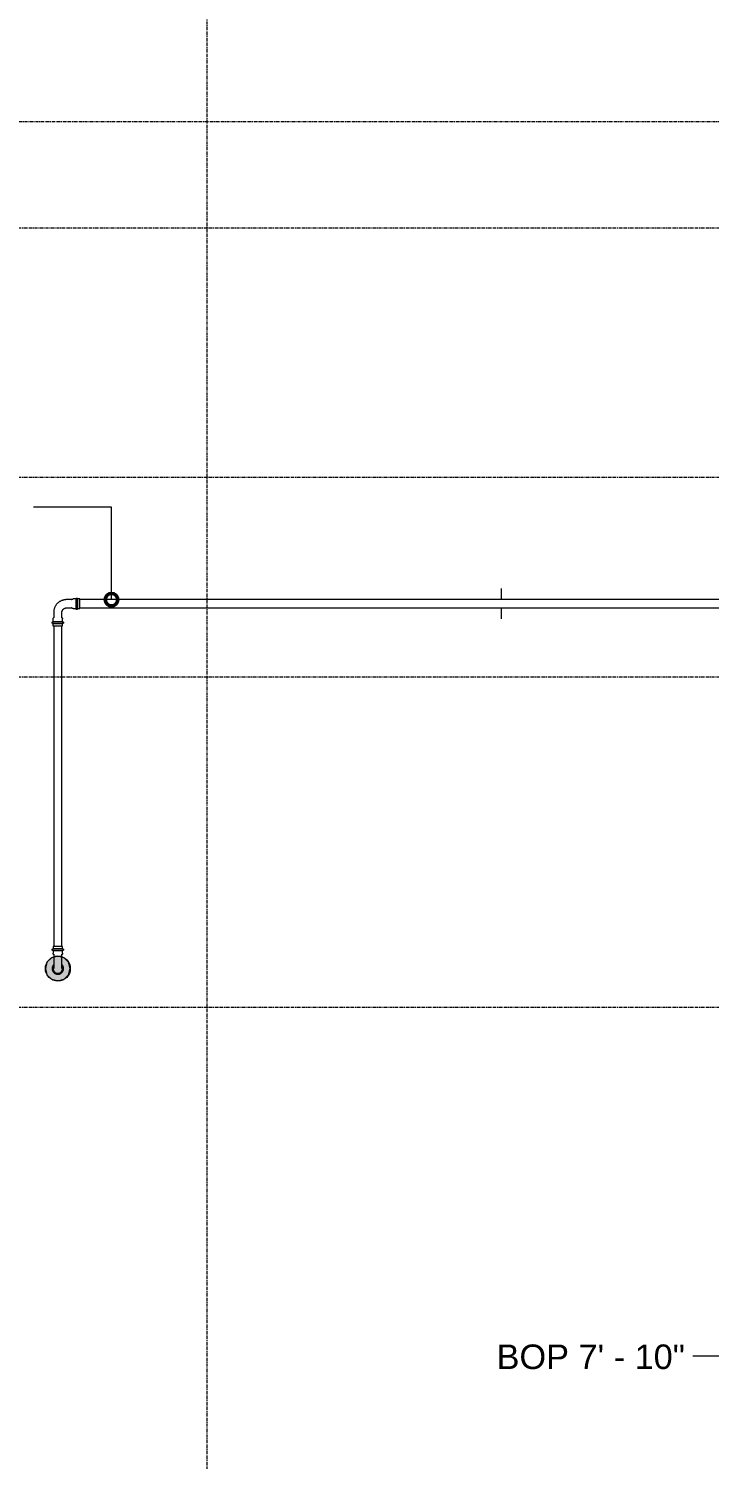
# Model space of a CAD drawing. Header units: inches. Extents: x -3679 to 241, y -496 to 1784.
# Drawn here: x -592.6 to -483.5, y 614.5 to 844 of the extents above; entities that cross this region are included whole.
import ezdxf

# ---------------------------------------------------------------- set-up
doc = ezdxf.new("R2010")
doc.units = ezdxf.units.IN
doc.header["$MEASUREMENT"] = 0
doc.linetypes.add('Grid Line', pattern=[0.875, 0.5, -0.125, 0.125, -0.125])
for name, color, linetype, lineweight in [('A-ANNO-NOTE', 250, 'Continuous', 9), ('G-ANNO-DIMS', 251, 'Continuous', 9), ('P-PIPE', 1, 'Continuous', 9), ('S-GRID', 8, 'Continuous', 9)]:
    doc.layers.add(name, color=color, linetype=linetype, lineweight=lineweight)
doc.layers.add('A-DETL', color=250, linetype='Continuous', lineweight=5, plot=False)
doc.styles.add('Arial', font='arial.ttf', dxfattribs={"height": 3.934132})

# ---------------------------------------------------------------- blocks, each defined once
blk = doc.blocks.new('Victaulic-VicPress316-Elbow 90-45deg Style P568_P571 - Standard-V2-SECOND LEVEL')
at = {"layer": 'P-PIPE'}
for p, q in [((-3203.81, 730.05), (-3203.81, 729.6)), ((-3203.7, 731.1), (-3203.7, 730.2)), ((-3202.39, 730.21), (-3202.39, 731.1)), ((-3202.28, 729.6), (-3202.28, 730.05)), ((-3203.05, 729.6), (-3203.81, 729.6)), ((-3203.81, 729.31), (-3203.81, 728.97)), ((-3203.05, 729.31), (-3203.81, 729.31)), ((-3203.81, 728.97), (-3203.05, 728.97)), ((-3202.28, 729.6), (-3203.05, 729.6)), ((-3202.28, 729.31), (-3203.05, 729.31)), ((-3203.05, 728.97), (-3202.28, 728.97)), ((-3202.28, 728.97), (-3202.28, 729.31))]:
    blk.add_line(p, q, dxfattribs=at)
at = {"layer": 'P-PIPE', "flags": 128}
for points in [[(-3203.05, 733.4), (-3203.08, 733.4), (-3203.12, 733.4), (-3203.16, 733.4), (-3203.19, 733.39), (-3203.23, 733.38), (-3203.26, 733.38), (-3203.3, 733.37), (-3203.33, 733.36), (-3203.37, 733.34), (-3203.4, 733.33), (-3203.43, 733.32), (-3203.47, 733.3), (-3203.5, 733.28), (-3203.53, 733.26), (-3203.56, 733.24), (-3203.59, 733.22), (-3203.62, 733.2), (-3203.65, 733.18), (-3203.67, 733.15), (-3203.7, 733.13), (-3203.73, 733.1), (-3203.75, 733.07), (-3203.77, 733.04), (-3203.79, 733.01), (-3203.81, 732.98), (-3203.83, 732.95), (-3203.85, 732.92), (-3203.87, 732.89), (-3203.88, 732.85), (-3203.9, 732.82), (-3203.91, 732.79), (-3203.92, 732.75), (-3203.93, 732.72), (-3203.94, 732.68), (-3203.94, 732.65), (-3203.95, 732.61), (-3203.95, 732.57), (-3203.96, 732.54), (-3203.96, 732.5), (-3203.96, 732.46), (-3203.96, 732.43), (-3203.95, 732.39), (-3203.95, 732.35), (-3203.94, 732.32), (-3203.93, 732.28), (-3203.93, 732.25), (-3203.91, 732.21), (-3203.9, 732.18), (-3203.89, 732.14), (-3203.88, 732.11), (-3203.86, 732.08), (-3203.84, 732.05), (-3203.82, 732.01), (-3203.8, 731.98), (-3203.78, 731.95), (-3203.76, 731.92), (-3203.74, 731.9), (-3203.71, 731.87)], [(-3203.05, 733.26), (-3203.08, 733.26), (-3203.11, 733.25), (-3203.14, 733.25), (-3203.17, 733.25), (-3203.2, 733.24), (-3203.23, 733.23), (-3203.26, 733.23), (-3203.29, 733.22), (-3203.32, 733.21), (-3203.34, 733.2), (-3203.37, 733.18), (-3203.4, 733.17), (-3203.43, 733.16), (-3203.45, 733.14), (-3203.48, 733.12), (-3203.5, 733.1), (-3203.53, 733.09), (-3203.55, 733.07), (-3203.57, 733.05), (-3203.6, 733.02), (-3203.62, 733), (-3203.64, 732.98), (-3203.66, 732.95), (-3203.67, 732.93), (-3203.69, 732.9), (-3203.71, 732.88), (-3203.72, 732.85), (-3203.74, 732.82), (-3203.75, 732.8), (-3203.76, 732.77), (-3203.77, 732.74), (-3203.78, 732.71), (-3203.79, 732.68), (-3203.8, 732.65), (-3203.8, 732.62), (-3203.81, 732.59), (-3203.81, 732.56), (-3203.81, 732.53), (-3203.81, 732.5), (-3203.81, 732.47), (-3203.81, 732.44), (-3203.81, 732.41), (-3203.8, 732.38), (-3203.8, 732.35), (-3203.79, 732.32), (-3203.78, 732.29), (-3203.78, 732.26), (-3203.77, 732.23), (-3203.76, 732.2), (-3203.74, 732.17), (-3203.73, 732.14), (-3203.72, 732.12), (-3203.7, 732.1)], [(-3203.7, 732.49), (-3203.7, 732.49), (-3203.7, 732.49), (-3203.7, 732.48), (-3203.7, 732.47), (-3203.7, 732.46), (-3203.7, 732.45), (-3203.7, 732.44), (-3203.7, 732.42), (-3203.7, 732.4), (-3203.7, 732.38), (-3203.7, 732.36), (-3203.7, 732.33), (-3203.7, 732.31), (-3203.7, 732.28), (-3203.7, 732.25), (-3203.7, 732.21), (-3203.7, 732.18), (-3203.7, 732.14), (-3203.7, 732.11), (-3203.7, 732.07), (-3203.7, 732.03), (-3203.7, 731.98), (-3203.7, 731.94), (-3203.7, 731.9), (-3203.7, 731.85), (-3203.7, 731.8), (-3203.7, 731.75), (-3203.7, 731.7), (-3203.7, 731.65), (-3203.7, 731.6), (-3203.7, 731.55), (-3203.7, 731.5), (-3203.7, 731.44), (-3203.7, 731.39), (-3203.7, 731.33), (-3203.7, 731.28), (-3203.7, 731.22), (-3203.7, 731.17), (-3203.7, 731.11), (-3203.7, 731.1)], [(-3202.39, 731.86), (-3202.37, 731.88), (-3202.34, 731.91), (-3202.32, 731.94), (-3202.3, 731.97), (-3202.28, 732), (-3202.26, 732.03), (-3202.24, 732.06), (-3202.23, 732.09), (-3202.21, 732.13), (-3202.2, 732.16), (-3202.18, 732.19), (-3202.17, 732.23), (-3202.16, 732.26), (-3202.15, 732.3), (-3202.15, 732.33), (-3202.14, 732.37), (-3202.14, 732.41), (-3202.14, 732.44), (-3202.13, 732.48), (-3202.13, 732.52), (-3202.14, 732.55), (-3202.14, 732.59), (-3202.14, 732.63), (-3202.15, 732.66), (-3202.16, 732.7), (-3202.17, 732.73), (-3202.18, 732.77), (-3202.19, 732.8), (-3202.2, 732.84), (-3202.22, 732.87), (-3202.23, 732.9), (-3202.25, 732.93), (-3202.27, 732.97), (-3202.29, 733), (-3202.31, 733.03), (-3202.33, 733.06), (-3202.35, 733.08), (-3202.38, 733.11), (-3202.4, 733.14), (-3202.43, 733.16), (-3202.46, 733.19), (-3202.49, 733.21), (-3202.51, 733.23), (-3202.55, 733.25), (-3202.58, 733.27), (-3202.61, 733.29), (-3202.64, 733.31), (-3202.67, 733.32), (-3202.71, 733.34), (-3202.74, 733.35), (-3202.78, 733.36), (-3202.81, 733.37), (-3202.85, 733.38), (-3202.88, 733.39), (-3202.92, 733.39), (-3202.95, 733.4), (-3202.99, 733.4), (-3203.03, 733.4), (-3203.05, 733.4)], [(-3202.39, 732.1), (-3202.37, 732.13), (-3202.36, 732.16), (-3202.34, 732.18), (-3202.33, 732.21), (-3202.32, 732.24), (-3202.31, 732.27), (-3202.3, 732.3), (-3202.3, 732.33), (-3202.29, 732.36), (-3202.29, 732.39), (-3202.28, 732.42), (-3202.28, 732.45), (-3202.28, 732.48), (-3202.28, 732.51), (-3202.28, 732.54), (-3202.28, 732.57), (-3202.29, 732.6), (-3202.29, 732.63), (-3202.3, 732.66), (-3202.31, 732.69), (-3202.32, 732.72), (-3202.33, 732.75), (-3202.34, 732.78), (-3202.35, 732.81), (-3202.36, 732.84), (-3202.38, 732.86), (-3202.39, 732.89), (-3202.41, 732.92), (-3202.43, 732.94), (-3202.44, 732.97), (-3202.46, 732.99), (-3202.48, 733.01), (-3202.51, 733.03), (-3202.53, 733.06), (-3202.55, 733.08), (-3202.58, 733.09), (-3202.6, 733.11), (-3202.62, 733.13), (-3202.65, 733.15), (-3202.68, 733.16), (-3202.7, 733.18), (-3202.73, 733.19), (-3202.76, 733.2), (-3202.79, 733.21), (-3202.82, 733.22), (-3202.85, 733.23), (-3202.88, 733.24), (-3202.91, 733.24), (-3202.94, 733.25), (-3202.97, 733.25), (-3203, 733.26), (-3203.03, 733.26), (-3203.05, 733.26)], [(-3202.39, 731.1), (-3202.39, 731.15), (-3202.39, 731.21), (-3202.39, 731.26), (-3202.39, 731.32), (-3202.39, 731.37), (-3202.39, 731.43), (-3202.39, 731.48), (-3202.39, 731.54), (-3202.39, 731.59), (-3202.39, 731.64), (-3202.39, 731.69), (-3202.39, 731.74), (-3202.39, 731.79), (-3202.39, 731.84), (-3202.39, 731.88), (-3202.39, 731.93), (-3202.39, 731.97), (-3202.39, 732.02), (-3202.39, 732.06), (-3202.39, 732.1), (-3202.39, 732.13), (-3202.39, 732.17), (-3202.39, 732.21), (-3202.39, 732.24), (-3202.39, 732.27), (-3202.39, 732.3), (-3202.39, 732.33), (-3202.39, 732.35), (-3202.39, 732.37), (-3202.39, 732.4), (-3202.39, 732.41), (-3202.39, 732.43), (-3202.39, 732.45), (-3202.39, 732.46), (-3202.39, 732.47), (-3202.39, 732.48), (-3202.39, 732.48), (-3202.39, 732.49), (-3202.39, 732.49), (-3202.39, 732.49)], [(-3203.81, 730.05), (-3203.81, 730.06), (-3203.81, 730.07), (-3203.81, 730.08), (-3203.81, 730.09), (-3203.81, 730.11), (-3203.8, 730.12), (-3203.8, 730.13), (-3203.8, 730.14), (-3203.8, 730.15), (-3203.79, 730.16), (-3203.79, 730.17), (-3203.78, 730.18), (-3203.78, 730.19), (-3203.77, 730.2), (-3203.76, 730.2), (-3203.76, 730.21), (-3203.75, 730.22), (-3203.74, 730.23), (-3203.74, 730.24), (-3203.73, 730.25), (-3203.72, 730.25), (-3203.71, 730.26), (-3203.71, 730.27), (-3203.7, 730.27)], [(-3202.39, 730.27), (-3202.38, 730.26), (-3202.37, 730.26), (-3202.36, 730.25), (-3202.36, 730.24), (-3202.35, 730.23), (-3202.34, 730.22), (-3202.33, 730.22), (-3202.33, 730.21), (-3202.32, 730.2), (-3202.32, 730.19), (-3202.31, 730.18), (-3202.31, 730.17), (-3202.3, 730.16), (-3202.3, 730.15), (-3202.29, 730.14), (-3202.29, 730.13), (-3202.29, 730.12), (-3202.29, 730.11), (-3202.28, 730.1), (-3202.28, 730.09), (-3202.28, 730.07), (-3202.28, 730.06), (-3202.28, 730.05), (-3202.28, 730.05)], [(-3203.81, 729.31), (-3203.82, 729.31), (-3203.82, 729.31), (-3203.83, 729.31), (-3203.84, 729.31), (-3203.84, 729.31), (-3203.85, 729.31), (-3203.85, 729.31), (-3203.86, 729.32), (-3203.86, 729.32), (-3203.87, 729.32), (-3203.87, 729.32), (-3203.88, 729.32), (-3203.88, 729.33), (-3203.89, 729.33), (-3203.89, 729.33), (-3203.9, 729.34), (-3203.9, 729.34), (-3203.91, 729.34), (-3203.91, 729.35), (-3203.92, 729.35), (-3203.92, 729.36), (-3203.92, 729.36), (-3203.93, 729.37), (-3203.93, 729.37), (-3203.93, 729.38), (-3203.94, 729.38), (-3203.94, 729.39), (-3203.94, 729.39), (-3203.95, 729.4), (-3203.95, 729.4), (-3203.95, 729.41), (-3203.95, 729.41), (-3203.95, 729.42), (-3203.95, 729.42), (-3203.96, 729.43), (-3203.96, 729.44), (-3203.96, 729.44), (-3203.96, 729.45), (-3203.96, 729.45), (-3203.96, 729.46), (-3203.96, 729.46), (-3203.96, 729.47), (-3203.96, 729.48), (-3203.96, 729.48), (-3203.95, 729.49), (-3203.95, 729.49), (-3203.95, 729.5), (-3203.95, 729.5), (-3203.95, 729.51), (-3203.94, 729.51), (-3203.94, 729.52), (-3203.94, 729.52), (-3203.94, 729.53), (-3203.93, 729.53), (-3203.93, 729.54), (-3203.93, 729.54), (-3203.92, 729.55), (-3203.92, 729.55), (-3203.92, 729.56), (-3203.91, 729.56), (-3203.91, 729.57), (-3203.9, 729.57), (-3203.9, 729.57), (-3203.89, 729.58), (-3203.89, 729.58), (-3203.88, 729.58), (-3203.88, 729.58), (-3203.87, 729.59), (-3203.87, 729.59), (-3203.86, 729.59), (-3203.86, 729.59), (-3203.85, 729.59), (-3203.84, 729.6), (-3203.84, 729.6), (-3203.83, 729.6), (-3203.83, 729.6), (-3203.82, 729.6), (-3203.82, 729.6), (-3203.81, 729.6)], [(-3203.05, 729.6), (-3203.08, 729.6), (-3203.11, 729.6), (-3203.14, 729.6), (-3203.17, 729.6), (-3203.2, 729.6), (-3203.23, 729.6), (-3203.26, 729.6), (-3203.29, 729.6), (-3203.32, 729.6), (-3203.34, 729.6), (-3203.37, 729.6), (-3203.4, 729.6), (-3203.43, 729.6), (-3203.45, 729.6), (-3203.48, 729.6), (-3203.5, 729.6), (-3203.53, 729.6), (-3203.55, 729.6), (-3203.57, 729.6), (-3203.6, 729.6), (-3203.62, 729.6), (-3203.64, 729.6), (-3203.66, 729.6), (-3203.67, 729.6), (-3203.69, 729.6), (-3203.71, 729.6), (-3203.72, 729.6), (-3203.74, 729.6), (-3203.75, 729.6), (-3203.76, 729.6), (-3203.77, 729.6), (-3203.78, 729.6), (-3203.79, 729.6), (-3203.8, 729.6), (-3203.8, 729.6), (-3203.81, 729.6), (-3203.81, 729.6), (-3203.81, 729.6), (-3203.81, 729.6), (-3203.81, 729.6)], [(-3203.81, 729.6), (-3203.81, 729.6), (-3203.81, 729.6), (-3203.81, 729.6), (-3203.8, 729.6), (-3203.8, 729.6), (-3203.79, 729.6), (-3203.78, 729.6), (-3203.77, 729.6)], [(-3203.77, 729.31), (-3203.78, 729.31), (-3203.79, 729.31), (-3203.8, 729.31), (-3203.8, 729.31), (-3203.81, 729.31), (-3203.81, 729.31), (-3203.81, 729.31), (-3203.81, 729.31), (-3203.81, 729.31)], [(-3203.81, 729.31), (-3203.81, 729.31), (-3203.81, 729.31), (-3203.81, 729.31), (-3203.8, 729.31), (-3203.8, 729.31), (-3203.79, 729.31), (-3203.78, 729.31), (-3203.77, 729.31), (-3203.76, 729.31), (-3203.75, 729.31), (-3203.74, 729.31), (-3203.73, 729.31), (-3203.71, 729.31), (-3203.7, 729.31), (-3203.68, 729.31), (-3203.66, 729.31), (-3203.64, 729.31), (-3203.62, 729.31), (-3203.6, 729.31), (-3203.58, 729.31), (-3203.56, 729.31), (-3203.53, 729.31), (-3203.51, 729.31), (-3203.49, 729.31), (-3203.46, 729.31), (-3203.43, 729.31), (-3203.41, 729.31), (-3203.38, 729.31), (-3203.35, 729.31), (-3203.32, 729.31), (-3203.29, 729.31), (-3203.27, 729.31), (-3203.24, 729.31), (-3203.21, 729.31), (-3203.18, 729.31), (-3203.15, 729.31), (-3203.12, 729.31), (-3203.08, 729.31), (-3203.05, 729.31), (-3203.05, 729.31)], [(-3202.28, 729.6), (-3202.28, 729.6), (-3202.28, 729.6), (-3202.29, 729.6), (-3202.29, 729.6), (-3202.29, 729.6), (-3202.3, 729.6), (-3202.31, 729.6), (-3202.32, 729.6), (-3202.33, 729.6), (-3202.34, 729.6), (-3202.35, 729.6), (-3202.37, 729.6), (-3202.38, 729.6), (-3202.4, 729.6), (-3202.41, 729.6), (-3202.43, 729.6), (-3202.45, 729.6), (-3202.47, 729.6), (-3202.49, 729.6), (-3202.51, 729.6), (-3202.53, 729.6), (-3202.56, 729.6), (-3202.58, 729.6), (-3202.61, 729.6), (-3202.63, 729.6), (-3202.66, 729.6), (-3202.68, 729.6), (-3202.71, 729.6), (-3202.74, 729.6), (-3202.77, 729.6), (-3202.8, 729.6), (-3202.83, 729.6), (-3202.86, 729.6), (-3202.89, 729.6), (-3202.92, 729.6), (-3202.95, 729.6), (-3202.98, 729.6), (-3203.01, 729.6), (-3203.04, 729.6), (-3203.05, 729.6)], [(-3203.05, 729.31), (-3203.02, 729.31), (-3202.98, 729.31), (-3202.95, 729.31), (-3202.92, 729.31), (-3202.89, 729.31), (-3202.86, 729.31), (-3202.83, 729.31), (-3202.8, 729.31), (-3202.78, 729.31), (-3202.75, 729.31), (-3202.72, 729.31), (-3202.69, 729.31), (-3202.67, 729.31), (-3202.64, 729.31), (-3202.61, 729.31), (-3202.59, 729.31), (-3202.56, 729.31), (-3202.54, 729.31), (-3202.52, 729.31), (-3202.5, 729.31), (-3202.48, 729.31), (-3202.46, 729.31), (-3202.44, 729.31), (-3202.42, 729.31), (-3202.4, 729.31), (-3202.39, 729.31), (-3202.37, 729.31), (-3202.36, 729.31), (-3202.34, 729.31), (-3202.33, 729.31), (-3202.32, 729.31), (-3202.31, 729.31), (-3202.3, 729.31), (-3202.3, 729.31), (-3202.29, 729.31), (-3202.29, 729.31), (-3202.28, 729.31), (-3202.28, 729.31), (-3202.28, 729.31), (-3202.28, 729.31)], [(-3202.32, 729.6), (-3202.31, 729.6), (-3202.3, 729.6), (-3202.3, 729.6), (-3202.29, 729.6), (-3202.29, 729.6), (-3202.28, 729.6), (-3202.28, 729.6), (-3202.28, 729.6), (-3202.28, 729.6)], [(-3202.28, 729.31), (-3202.28, 729.31), (-3202.28, 729.31), (-3202.29, 729.31), (-3202.29, 729.31), (-3202.29, 729.31), (-3202.3, 729.31), (-3202.31, 729.31), (-3202.32, 729.31)], [(-3202.28, 729.6), (-3202.27, 729.6), (-3202.27, 729.6), (-3202.26, 729.6), (-3202.26, 729.6), (-3202.25, 729.6), (-3202.24, 729.6), (-3202.24, 729.59), (-3202.23, 729.59), (-3202.23, 729.59), (-3202.22, 729.59), (-3202.22, 729.59), (-3202.21, 729.58), (-3202.21, 729.58), (-3202.2, 729.58), (-3202.2, 729.57), (-3202.19, 729.57), (-3202.19, 729.57), (-3202.18, 729.56), (-3202.18, 729.56), (-3202.18, 729.56), (-3202.17, 729.55), (-3202.17, 729.55), (-3202.16, 729.54), (-3202.16, 729.54), (-3202.16, 729.53), (-3202.15, 729.53), (-3202.15, 729.52), (-3202.15, 729.52), (-3202.15, 729.51), (-3202.14, 729.51), (-3202.14, 729.5), (-3202.14, 729.5), (-3202.14, 729.49), (-3202.14, 729.48), (-3202.14, 729.48), (-3202.14, 729.47), (-3202.13, 729.47), (-3202.13, 729.46), (-3202.13, 729.46), (-3202.13, 729.45), (-3202.13, 729.44), (-3202.13, 729.44), (-3202.14, 729.43), (-3202.14, 729.43), (-3202.14, 729.42), (-3202.14, 729.42), (-3202.14, 729.41), (-3202.14, 729.4), (-3202.14, 729.4), (-3202.15, 729.39), (-3202.15, 729.39), (-3202.15, 729.38), (-3202.16, 729.38), (-3202.16, 729.37), (-3202.16, 729.37), (-3202.17, 729.36), (-3202.17, 729.36), (-3202.17, 729.35), (-3202.18, 729.35), (-3202.18, 729.35), (-3202.19, 729.34), (-3202.19, 729.34), (-3202.19, 729.34), (-3202.2, 729.33), (-3202.2, 729.33), (-3202.21, 729.33), (-3202.21, 729.32), (-3202.22, 729.32), (-3202.23, 729.32), (-3202.23, 729.32), (-3202.24, 729.32), (-3202.24, 729.31), (-3202.25, 729.31), (-3202.25, 729.31), (-3202.26, 729.31), (-3202.26, 729.31), (-3202.27, 729.31), (-3202.28, 729.31), (-3202.28, 729.31)]]:
    blk.add_lwpolyline(points, dxfattribs=at)
blk = doc.blocks.new('Victaulic-VicPress316-Elbow 90-45deg Style P568_P571 - Standard-V1-SECOND LEVEL')
at = {"layer": 'P-PIPE'}
for p, q in [((-0.77, 3.52), (-0.77, 3.18)), ((0.77, 3.52), (-0.77, 3.52)), ((-0.77, 3.18), (0.77, 3.18)), ((-0.77, 2.89), (-0.77, 2.44)), ((-0.77, 2.89), (0.77, 2.89)), ((0.77, 3.18), (0.77, 3.52)), ((0.77, 2.44), (0.77, 2.89)), ((-3.18, 0.77), (-3.52, 0.77)), ((-3.52, 0.77), (-3.52, -0.77)), ((-3.18, -0.77), (-3.18, 0.77)), ((-2.44, 0.77), (-2.89, 0.77)), ((-2.89, -0.77), (-2.89, 0.77)), ((-1.39, 0.66), (-2.28, 0.66)), ((-0.66, 2.28), (-0.66, 1.39)), ((0.66, 1.39), (0.66, 2.28)), ((-3.52, -0.77), (-3.18, -0.77)), ((-2.89, -0.77), (-2.44, -0.77)), ((-2.28, -0.66), (-1.39, -0.66))]:
    blk.add_line(p, q, dxfattribs=at)
at = {"layer": 'P-PIPE', "flags": 128}
for points in [[(-0.77, 2.89), (-0.77, 2.89), (-0.78, 2.89), (-0.78, 2.89), (-0.79, 2.89), (-0.8, 2.89), (-0.8, 2.89), (-0.81, 2.9), (-0.81, 2.9), (-0.82, 2.9), (-0.82, 2.9), (-0.83, 2.9), (-0.83, 2.91), (-0.84, 2.91), (-0.84, 2.91), (-0.85, 2.92), (-0.85, 2.92), (-0.86, 2.92), (-0.86, 2.93), (-0.87, 2.93), (-0.87, 2.93), (-0.87, 2.94), (-0.88, 2.94), (-0.88, 2.95), (-0.89, 2.95), (-0.89, 2.96), (-0.89, 2.96), (-0.89, 2.97), (-0.9, 2.97), (-0.9, 2.98), (-0.9, 2.98), (-0.9, 2.99), (-0.91, 2.99), (-0.91, 3), (-0.91, 3.01), (-0.91, 3.01), (-0.91, 3.02), (-0.91, 3.02), (-0.91, 3.03), (-0.91, 3.03), (-0.91, 3.04), (-0.91, 3.05), (-0.91, 3.05), (-0.91, 3.06), (-0.91, 3.06), (-0.91, 3.07), (-0.91, 3.07), (-0.91, 3.08), (-0.9, 3.09), (-0.9, 3.09), (-0.9, 3.1), (-0.9, 3.1), (-0.89, 3.11), (-0.89, 3.11), (-0.89, 3.12), (-0.88, 3.12), (-0.88, 3.13), (-0.88, 3.13), (-0.87, 3.14), (-0.87, 3.14), (-0.86, 3.14), (-0.86, 3.15), (-0.86, 3.15), (-0.85, 3.15), (-0.85, 3.16), (-0.84, 3.16), (-0.84, 3.16), (-0.83, 3.17), (-0.83, 3.17), (-0.82, 3.17), (-0.82, 3.17), (-0.81, 3.17), (-0.8, 3.18), (-0.8, 3.18), (-0.79, 3.18), (-0.79, 3.18), (-0.78, 3.18), (-0.78, 3.18), (-0.77, 3.18), (-0.77, 3.18)], [(0.77, 3.18), (0.77, 3.18), (0.76, 3.18), (0.76, 3.18), (0.76, 3.18), (0.75, 3.18), (0.74, 3.18), (0.74, 3.18), (0.73, 3.18), (0.72, 3.18), (0.71, 3.18), (0.69, 3.18), (0.68, 3.18), (0.67, 3.18), (0.65, 3.18), (0.63, 3.18), (0.61, 3.18), (0.6, 3.18), (0.58, 3.18), (0.56, 3.18), (0.53, 3.18), (0.51, 3.18), (0.49, 3.18), (0.46, 3.18), (0.44, 3.18), (0.41, 3.18), (0.39, 3.18), (0.36, 3.18), (0.33, 3.18), (0.31, 3.18), (0.28, 3.18), (0.25, 3.18), (0.22, 3.18), (0.19, 3.18), (0.16, 3.18), (0.13, 3.18), (0.1, 3.18), (0.07, 3.18), (0.04, 3.18), (0.01, 3.18), (-0.02, 3.18), (-0.05, 3.18), (-0.08, 3.18), (-0.11, 3.18), (-0.14, 3.18), (-0.17, 3.18), (-0.2, 3.18), (-0.23, 3.18), (-0.26, 3.18), (-0.29, 3.18), (-0.32, 3.18), (-0.35, 3.18), (-0.37, 3.18), (-0.4, 3.18), (-0.43, 3.18), (-0.45, 3.18), (-0.48, 3.18), (-0.5, 3.18), (-0.52, 3.18), (-0.54, 3.18), (-0.57, 3.18), (-0.59, 3.18), (-0.6, 3.18), (-0.62, 3.18), (-0.64, 3.18), (-0.66, 3.18), (-0.67, 3.18), (-0.69, 3.18), (-0.7, 3.18), (-0.71, 3.18), (-0.72, 3.18), (-0.73, 3.18), (-0.74, 3.18), (-0.75, 3.18), (-0.75, 3.18), (-0.76, 3.18), (-0.76, 3.18), (-0.77, 3.18), (-0.77, 3.18), (-0.77, 3.18)], [(-0.77, 3.18), (-0.77, 3.18), (-0.76, 3.18), (-0.76, 3.18), (-0.76, 3.18), (-0.75, 3.18), (-0.74, 3.18), (-0.74, 3.18), (-0.73, 3.18)], [(-0.77, 2.89), (-0.77, 2.89), (-0.76, 2.89), (-0.76, 2.89), (-0.76, 2.89), (-0.75, 2.89), (-0.74, 2.89), (-0.74, 2.89), (-0.73, 2.89), (-0.72, 2.89), (-0.71, 2.89), (-0.69, 2.89), (-0.68, 2.89), (-0.67, 2.89), (-0.65, 2.89), (-0.63, 2.89), (-0.61, 2.89), (-0.6, 2.89), (-0.58, 2.89), (-0.56, 2.89), (-0.53, 2.89), (-0.51, 2.89), (-0.49, 2.89), (-0.46, 2.89), (-0.44, 2.89), (-0.41, 2.89), (-0.39, 2.89), (-0.36, 2.89), (-0.33, 2.89), (-0.31, 2.89), (-0.28, 2.89), (-0.25, 2.89), (-0.22, 2.89), (-0.19, 2.89), (-0.16, 2.89), (-0.13, 2.89), (-0.1, 2.89), (-0.07, 2.89), (-0.04, 2.89), (-0.01, 2.89), (0.02, 2.89), (0.05, 2.89), (0.08, 2.89), (0.11, 2.89), (0.14, 2.89), (0.17, 2.89), (0.2, 2.89), (0.23, 2.89), (0.26, 2.89), (0.29, 2.89), (0.32, 2.89), (0.35, 2.89), (0.37, 2.89), (0.4, 2.89), (0.43, 2.89), (0.45, 2.89), (0.48, 2.89), (0.5, 2.89), (0.52, 2.89), (0.54, 2.89), (0.57, 2.89), (0.59, 2.89), (0.6, 2.89), (0.62, 2.89), (0.64, 2.89), (0.66, 2.89), (0.67, 2.89), (0.69, 2.89), (0.7, 2.89), (0.71, 2.89), (0.72, 2.89), (0.73, 2.89), (0.74, 2.89), (0.75, 2.89), (0.75, 2.89), (0.76, 2.89), (0.76, 2.89), (0.77, 2.89), (0.77, 2.89), (0.77, 2.89)], [(-0.72, 2.89), (-0.73, 2.89), (-0.74, 2.89), (-0.75, 2.89), (-0.75, 2.89), (-0.76, 2.89), (-0.76, 2.89), (-0.77, 2.89), (-0.77, 2.89), (-0.77, 2.89)], [(-0.66, 2.22), (-0.67, 2.23), (-0.67, 2.23), (-0.68, 2.24), (-0.69, 2.25), (-0.7, 2.26), (-0.7, 2.27), (-0.71, 2.27), (-0.72, 2.28), (-0.72, 2.29), (-0.73, 2.3), (-0.73, 2.31), (-0.74, 2.32), (-0.74, 2.33), (-0.75, 2.34), (-0.75, 2.35), (-0.76, 2.36), (-0.76, 2.37), (-0.76, 2.38), (-0.76, 2.39), (-0.76, 2.4), (-0.77, 2.42), (-0.77, 2.43), (-0.77, 2.44), (-0.77, 2.44)], [(0.77, 2.44), (0.77, 2.43), (0.77, 2.42), (0.76, 2.41), (0.76, 2.4), (0.76, 2.38), (0.76, 2.37), (0.76, 2.36), (0.75, 2.35), (0.75, 2.34), (0.74, 2.33), (0.74, 2.32), (0.74, 2.31), (0.73, 2.3), (0.72, 2.29), (0.72, 2.29), (0.71, 2.28), (0.71, 2.27), (0.7, 2.26), (0.69, 2.25), (0.68, 2.24), (0.68, 2.24), (0.67, 2.23), (0.66, 2.22), (0.66, 2.22)], [(0.72, 3.18), (0.73, 3.18), (0.74, 3.18), (0.75, 3.18), (0.75, 3.18), (0.76, 3.18), (0.76, 3.18), (0.77, 3.18), (0.77, 3.18), (0.77, 3.18)], [(0.77, 2.89), (0.77, 2.89), (0.76, 2.89), (0.76, 2.89), (0.76, 2.89), (0.75, 2.89), (0.74, 2.89), (0.74, 2.89), (0.73, 2.89)], [(0.77, 3.18), (0.77, 3.18), (0.78, 3.18), (0.78, 3.18), (0.79, 3.18), (0.8, 3.18), (0.8, 3.18), (0.81, 3.18), (0.81, 3.17), (0.82, 3.17), (0.82, 3.17), (0.83, 3.17), (0.83, 3.17), (0.84, 3.16), (0.84, 3.16), (0.85, 3.16), (0.85, 3.15), (0.86, 3.15), (0.86, 3.15), (0.87, 3.14), (0.87, 3.14), (0.87, 3.13), (0.88, 3.13), (0.88, 3.12), (0.89, 3.12), (0.89, 3.11), (0.89, 3.11), (0.89, 3.1), (0.9, 3.1), (0.9, 3.09), (0.9, 3.09), (0.9, 3.08), (0.91, 3.08), (0.91, 3.07), (0.91, 3.07), (0.91, 3.06), (0.91, 3.05), (0.91, 3.05), (0.91, 3.04), (0.91, 3.04), (0.91, 3.03), (0.91, 3.03), (0.91, 3.02), (0.91, 3.01), (0.91, 3.01), (0.91, 3), (0.91, 3), (0.91, 2.99), (0.9, 2.99), (0.9, 2.98), (0.9, 2.98), (0.9, 2.97), (0.89, 2.97), (0.89, 2.96), (0.89, 2.96), (0.88, 2.95), (0.88, 2.95), (0.88, 2.94), (0.87, 2.94), (0.87, 2.93), (0.86, 2.93), (0.86, 2.92), (0.86, 2.92), (0.85, 2.92), (0.85, 2.91), (0.84, 2.91), (0.84, 2.91), (0.83, 2.91), (0.83, 2.9), (0.82, 2.9), (0.82, 2.9), (0.81, 2.9), (0.8, 2.9), (0.8, 2.89), (0.79, 2.89), (0.79, 2.89), (0.78, 2.89), (0.78, 2.89), (0.77, 2.89), (0.77, 2.89)], [(-3.18, 0.77), (-3.18, 0.77), (-3.18, 0.78), (-3.18, 0.78), (-3.18, 0.79), (-3.18, 0.8), (-3.18, 0.8), (-3.18, 0.81), (-3.17, 0.81), (-3.17, 0.82), (-3.17, 0.82), (-3.17, 0.83), (-3.17, 0.83), (-3.16, 0.84), (-3.16, 0.84), (-3.16, 0.85), (-3.15, 0.85), (-3.15, 0.86), (-3.15, 0.86), (-3.14, 0.87), (-3.14, 0.87), (-3.13, 0.87), (-3.13, 0.88), (-3.12, 0.88), (-3.12, 0.89), (-3.11, 0.89), (-3.11, 0.89), (-3.1, 0.89), (-3.1, 0.9), (-3.09, 0.9), (-3.09, 0.9), (-3.08, 0.9), (-3.08, 0.91), (-3.07, 0.91), (-3.07, 0.91), (-3.06, 0.91), (-3.05, 0.91), (-3.05, 0.91), (-3.04, 0.91), (-3.04, 0.91), (-3.03, 0.91), (-3.03, 0.91), (-3.02, 0.91), (-3.01, 0.91), (-3.01, 0.91), (-3, 0.91), (-3, 0.91), (-2.99, 0.91), (-2.99, 0.9), (-2.98, 0.9), (-2.98, 0.9), (-2.97, 0.9), (-2.97, 0.89), (-2.96, 0.89), (-2.96, 0.89), (-2.95, 0.88), (-2.95, 0.88), (-2.94, 0.88), (-2.94, 0.87), (-2.93, 0.87), (-2.93, 0.86), (-2.92, 0.86), (-2.92, 0.86), (-2.92, 0.85), (-2.91, 0.85), (-2.91, 0.84), (-2.91, 0.84), (-2.91, 0.83), (-2.9, 0.83), (-2.9, 0.82), (-2.9, 0.82), (-2.9, 0.81), (-2.9, 0.8), (-2.89, 0.8), (-2.89, 0.79), (-2.89, 0.79), (-2.89, 0.78), (-2.89, 0.78), (-2.89, 0.77), (-2.89, 0.77)], [(-3.18, 0.77), (-3.18, 0.77), (-3.18, 0.76), (-3.18, 0.76), (-3.18, 0.76), (-3.18, 0.75), (-3.18, 0.74), (-3.18, 0.74), (-3.18, 0.73), (-3.18, 0.72), (-3.18, 0.71), (-3.18, 0.69), (-3.18, 0.68), (-3.18, 0.67), (-3.18, 0.65), (-3.18, 0.63), (-3.18, 0.61), (-3.18, 0.6), (-3.18, 0.58), (-3.18, 0.56), (-3.18, 0.53), (-3.18, 0.51), (-3.18, 0.49), (-3.18, 0.46), (-3.18, 0.44), (-3.18, 0.41), (-3.18, 0.39), (-3.18, 0.36), (-3.18, 0.33), (-3.18, 0.31), (-3.18, 0.28), (-3.18, 0.25), (-3.18, 0.22), (-3.18, 0.19), (-3.18, 0.16), (-3.18, 0.13), (-3.18, 0.1), (-3.18, 0.07), (-3.18, 0.04), (-3.18, 0.01), (-3.18, -0.02), (-3.18, -0.05), (-3.18, -0.08), (-3.18, -0.11), (-3.18, -0.14), (-3.18, -0.17), (-3.18, -0.2), (-3.18, -0.23), (-3.18, -0.26), (-3.18, -0.29), (-3.18, -0.32), (-3.18, -0.35), (-3.18, -0.37), (-3.18, -0.4), (-3.18, -0.43), (-3.18, -0.45), (-3.18, -0.48), (-3.18, -0.5), (-3.18, -0.52), (-3.18, -0.54), (-3.18, -0.57), (-3.18, -0.59), (-3.18, -0.6), (-3.18, -0.62), (-3.18, -0.64), (-3.18, -0.66), (-3.18, -0.67), (-3.18, -0.69), (-3.18, -0.7), (-3.18, -0.71), (-3.18, -0.72), (-3.18, -0.73), (-3.18, -0.74), (-3.18, -0.75), (-3.18, -0.75), (-3.18, -0.76), (-3.18, -0.76), (-3.18, -0.77), (-3.18, -0.77), (-3.18, -0.77)], [(-3.18, 0.72), (-3.18, 0.73), (-3.18, 0.74), (-3.18, 0.75), (-3.18, 0.75), (-3.18, 0.76), (-3.18, 0.76), (-3.18, 0.77), (-3.18, 0.77), (-3.18, 0.77)], [(-2.89, -0.77), (-2.89, -0.77), (-2.89, -0.76), (-2.89, -0.76), (-2.89, -0.76), (-2.89, -0.75), (-2.89, -0.74), (-2.89, -0.74), (-2.89, -0.73), (-2.89, -0.72), (-2.89, -0.71), (-2.89, -0.69), (-2.89, -0.68), (-2.89, -0.67), (-2.89, -0.65), (-2.89, -0.63), (-2.89, -0.61), (-2.89, -0.6), (-2.89, -0.58), (-2.89, -0.56), (-2.89, -0.53), (-2.89, -0.51), (-2.89, -0.49), (-2.89, -0.46), (-2.89, -0.44), (-2.89, -0.41), (-2.89, -0.39), (-2.89, -0.36), (-2.89, -0.33), (-2.89, -0.31), (-2.89, -0.28), (-2.89, -0.25), (-2.89, -0.22), (-2.89, -0.19), (-2.89, -0.16), (-2.89, -0.13), (-2.89, -0.1), (-2.89, -0.07), (-2.89, -0.04), (-2.89, -0.01), (-2.89, 0.02), (-2.89, 0.05), (-2.89, 0.08), (-2.89, 0.11), (-2.89, 0.14), (-2.89, 0.17), (-2.89, 0.2), (-2.89, 0.23), (-2.89, 0.26), (-2.89, 0.29), (-2.89, 0.32), (-2.89, 0.35), (-2.89, 0.37), (-2.89, 0.4), (-2.89, 0.43), (-2.89, 0.45), (-2.89, 0.48), (-2.89, 0.5), (-2.89, 0.52), (-2.89, 0.54), (-2.89, 0.57), (-2.89, 0.59), (-2.89, 0.6), (-2.89, 0.62), (-2.89, 0.64), (-2.89, 0.66), (-2.89, 0.67), (-2.89, 0.69), (-2.89, 0.7), (-2.89, 0.71), (-2.89, 0.72), (-2.89, 0.73), (-2.89, 0.74), (-2.89, 0.75), (-2.89, 0.75), (-2.89, 0.76), (-2.89, 0.76), (-2.89, 0.77), (-2.89, 0.77), (-2.89, 0.77)], [(-2.89, 0.77), (-2.89, 0.77), (-2.89, 0.76), (-2.89, 0.76), (-2.89, 0.76), (-2.89, 0.75), (-2.89, 0.74), (-2.89, 0.74), (-2.89, 0.73)], [(-2.44, 0.77), (-2.43, 0.77), (-2.42, 0.77), (-2.41, 0.76), (-2.4, 0.76), (-2.38, 0.76), (-2.37, 0.76), (-2.36, 0.76), (-2.35, 0.75), (-2.34, 0.75), (-2.33, 0.74), (-2.32, 0.74), (-2.31, 0.74), (-2.3, 0.73), (-2.29, 0.72), (-2.29, 0.72), (-2.28, 0.71), (-2.27, 0.71), (-2.26, 0.7), (-2.25, 0.69), (-2.24, 0.68), (-2.24, 0.68), (-2.23, 0.67), (-2.22, 0.66), (-2.22, 0.66)], [(-0.66, 1.39), (-0.66, 1.36), (-0.66, 1.33), (-0.66, 1.3), (-0.67, 1.28), (-0.67, 1.25), (-0.68, 1.22), (-0.69, 1.19), (-0.69, 1.16), (-0.7, 1.13), (-0.72, 1.11), (-0.73, 1.08), (-0.74, 1.05), (-0.75, 1.03), (-0.77, 1), (-0.79, 0.98), (-0.8, 0.95), (-0.82, 0.93), (-0.84, 0.91), (-0.86, 0.89), (-0.88, 0.87), (-0.9, 0.85), (-0.92, 0.83), (-0.95, 0.81), (-0.97, 0.79), (-1, 0.77), (-1.02, 0.76), (-1.05, 0.74), (-1.07, 0.73), (-1.1, 0.72), (-1.13, 0.71), (-1.15, 0.7), (-1.18, 0.69), (-1.21, 0.68), (-1.24, 0.67), (-1.27, 0.67), (-1.3, 0.66), (-1.33, 0.66), (-1.36, 0.66), (-1.39, 0.66), (-1.39, 0.66)], [(-1.39, -0.66), (-1.31, -0.66), (-1.23, -0.65), (-1.15, -0.64), (-1.07, -0.63), (-0.99, -0.62), (-0.91, -0.6), (-0.83, -0.58), (-0.75, -0.55), (-0.67, -0.53), (-0.59, -0.5), (-0.52, -0.46), (-0.45, -0.43), (-0.37, -0.39), (-0.3, -0.34), (-0.24, -0.3), (-0.17, -0.25), (-0.1, -0.2), (-0.04, -0.15), (0.02, -0.09), (0.08, -0.04), (0.13, 0.02), (0.19, 0.09), (0.24, 0.15), (0.29, 0.22), (0.33, 0.29), (0.38, 0.35), (0.42, 0.43), (0.45, 0.5), (0.49, 0.57), (0.52, 0.65), (0.55, 0.73), (0.57, 0.81), (0.59, 0.88), (0.61, 0.96), (0.63, 1.04), (0.64, 1.13), (0.65, 1.21), (0.65, 1.29), (0.66, 1.37), (0.66, 1.39)], [(-3.18, -0.77), (-3.18, -0.77), (-3.18, -0.76), (-3.18, -0.76), (-3.18, -0.76), (-3.18, -0.75), (-3.18, -0.74), (-3.18, -0.74), (-3.18, -0.73)], [(-2.89, -0.77), (-2.89, -0.77), (-2.89, -0.78), (-2.89, -0.78), (-2.89, -0.79), (-2.89, -0.8), (-2.89, -0.8), (-2.9, -0.81), (-2.9, -0.81), (-2.9, -0.82), (-2.9, -0.82), (-2.9, -0.83), (-2.91, -0.83), (-2.91, -0.84), (-2.91, -0.84), (-2.92, -0.85), (-2.92, -0.85), (-2.92, -0.86), (-2.93, -0.86), (-2.93, -0.87), (-2.93, -0.87), (-2.94, -0.87), (-2.94, -0.88), (-2.95, -0.88), (-2.95, -0.89), (-2.96, -0.89), (-2.96, -0.89), (-2.97, -0.89), (-2.97, -0.9), (-2.98, -0.9), (-2.98, -0.9), (-2.99, -0.9), (-2.99, -0.91), (-3, -0.91), (-3.01, -0.91), (-3.01, -0.91), (-3.02, -0.91), (-3.02, -0.91), (-3.03, -0.91), (-3.03, -0.91), (-3.04, -0.91), (-3.05, -0.91), (-3.05, -0.91), (-3.06, -0.91), (-3.06, -0.91), (-3.07, -0.91), (-3.07, -0.91), (-3.08, -0.91), (-3.09, -0.9), (-3.09, -0.9), (-3.1, -0.9), (-3.1, -0.9), (-3.11, -0.89), (-3.11, -0.89), (-3.12, -0.89), (-3.12, -0.88), (-3.13, -0.88), (-3.13, -0.88), (-3.14, -0.87), (-3.14, -0.87), (-3.14, -0.86), (-3.15, -0.86), (-3.15, -0.86), (-3.15, -0.85), (-3.16, -0.85), (-3.16, -0.84), (-3.16, -0.84), (-3.17, -0.83), (-3.17, -0.83), (-3.17, -0.82), (-3.17, -0.82), (-3.17, -0.81), (-3.18, -0.8), (-3.18, -0.8), (-3.18, -0.79), (-3.18, -0.79), (-3.18, -0.78), (-3.18, -0.78), (-3.18, -0.77), (-3.18, -0.77)], [(-2.89, -0.72), (-2.89, -0.73), (-2.89, -0.74), (-2.89, -0.75), (-2.89, -0.75), (-2.89, -0.76), (-2.89, -0.76), (-2.89, -0.77), (-2.89, -0.77), (-2.89, -0.77)], [(-2.22, -0.66), (-2.23, -0.67), (-2.23, -0.67), (-2.24, -0.68), (-2.25, -0.69), (-2.26, -0.7), (-2.27, -0.7), (-2.27, -0.71), (-2.28, -0.72), (-2.29, -0.72), (-2.3, -0.73), (-2.31, -0.73), (-2.32, -0.74), (-2.33, -0.74), (-2.34, -0.75), (-2.35, -0.75), (-2.36, -0.76), (-2.37, -0.76), (-2.38, -0.76), (-2.39, -0.76), (-2.4, -0.76), (-2.42, -0.77), (-2.43, -0.77), (-2.44, -0.77), (-2.44, -0.77)]]:
    blk.add_lwpolyline(points, dxfattribs=at)

msp = doc.modelspace()

# ---------------------------------------------------------------- hatches: boundary and pattern name
at = {"layer": 'A-ANNO-NOTE'}
msp.add_hatch(color=256, dxfattribs=at).paths.add_polyline_path([(-587.9, 691.21), (-586.9, 691.48), (-586.17, 692.21), (-585.9, 693.21), (-586.17, 694.21), (-586.9, 694.94), (-587.9, 695.21), (-588.9, 694.94), (-589.64, 694.21), (-589.9, 693.21), (-589.64, 692.21), (-588.9, 691.48)], flags=0)
h = msp.add_hatch(color=256, dxfattribs=at)
edge = h.paths.add_edge_path(flags=0)
edge.add_arc((-587.9, 693.21), 2, 0, 360)

# ---------------------------------------------------------------- linework, layer by layer
for p, q in [((-589.64, 694.21), (-589.9, 693.21)), ((-589.9, 693.21), (-589.64, 692.21)), ((-588.9, 694.94), (-589.64, 694.21)), ((-587.9, 695.21), (-588.9, 694.94)), ((-586.9, 694.94), (-587.9, 695.21)), ((-586.17, 694.21), (-586.9, 694.94)), ((-585.9, 693.21), (-586.17, 694.21)), ((-586.17, 692.21), (-585.9, 693.21)), ((-589.64, 692.21), (-588.9, 691.48)), ((-588.9, 691.48), (-587.9, 691.21)), ((-587.9, 691.21), (-586.9, 691.48)), ((-586.9, 691.48), (-586.17, 692.21))]:
    msp.add_line(p, q, dxfattribs=at)
msp.add_circle((-587.9, 693.21), 2, dxfattribs=at)
at = {"layer": 'A-DETL'}
for p, q in [((-516.86, 754.16), (-516.86, 752.37)), ((-516.86, 751.06), (-516.86, 749.28))]:
    msp.add_line(p, q, dxfattribs=at)
at = {"layer": 'G-ANNO-DIMS'}
for p, q in [((-579.31, 767.18), (-591.82, 767.18)), ((-579.31, 752.37), (-579.31, 767.18)), ((-478.31, 631.04), (-486.12, 631.04))]:
    msp.add_line(p, q, dxfattribs=at)
at = {"layer": 'G-ANNO-DIMS', "lineweight": 50}
msp.add_circle((-579.31, 752.37), 1, dxfattribs=at)
at = {"layer": 'P-PIPE'}
for p, q in [((-426.51, 752.38), (-584.39, 752.37)), ((-584.39, 751.05), (-426.51, 751.06)), ((-588.56, 748.19), (-588.56, 696.73)), ((-587.25, 696.73), (-587.25, 748.19))]:
    msp.add_line(p, q, dxfattribs=at)
at = {"layer": 'S-GRID', "linetype": 'Grid Line'}
for p, q in [((-564, 1771.74), (-564, -484.26)), ((228, 829), (-3666.39, 829)), ((-3666.39, 812), (228, 812)), ((-3666.39, 772), (228, 772)), ((-3666.39, 740), (228, 740)), ((-3666.39, 687), (228, 687))]:
    msp.add_line(p, q, dxfattribs=at)

# ---------------------------------------------------------------- block references
at = {"layer": 'P-PIPE'}
for name, p, rotation in [('Victaulic-VicPress316-Elbow 90-45deg Style P568_P571 - Standard-V1-SECOND LEVEL', (-587.91, 751.71), 180.0035013541412), ('Victaulic-VicPress316-Elbow 90-45deg Style P568_P571 - Standard-V2-SECOND LEVEL', (-3790.99, 1425.52), 180.0032205361609)]:
    msp.add_blockref(name, p, dxfattribs=dict(at, rotation=rotation))

# ---------------------------------------------------------------- texts
at = {"layer": 'G-ANNO-DIMS', "insert": (-517.58, 632.91), "char_height": 3.9341, "width": 35.952, "attachment_point": 1, "line_spacing_factor": 0.938532, "style": 'Arial'}
msp.add_mtext('BOP 7\' - 10"', dxfattribs=at)

doc.saveas('drawing.dxf')
